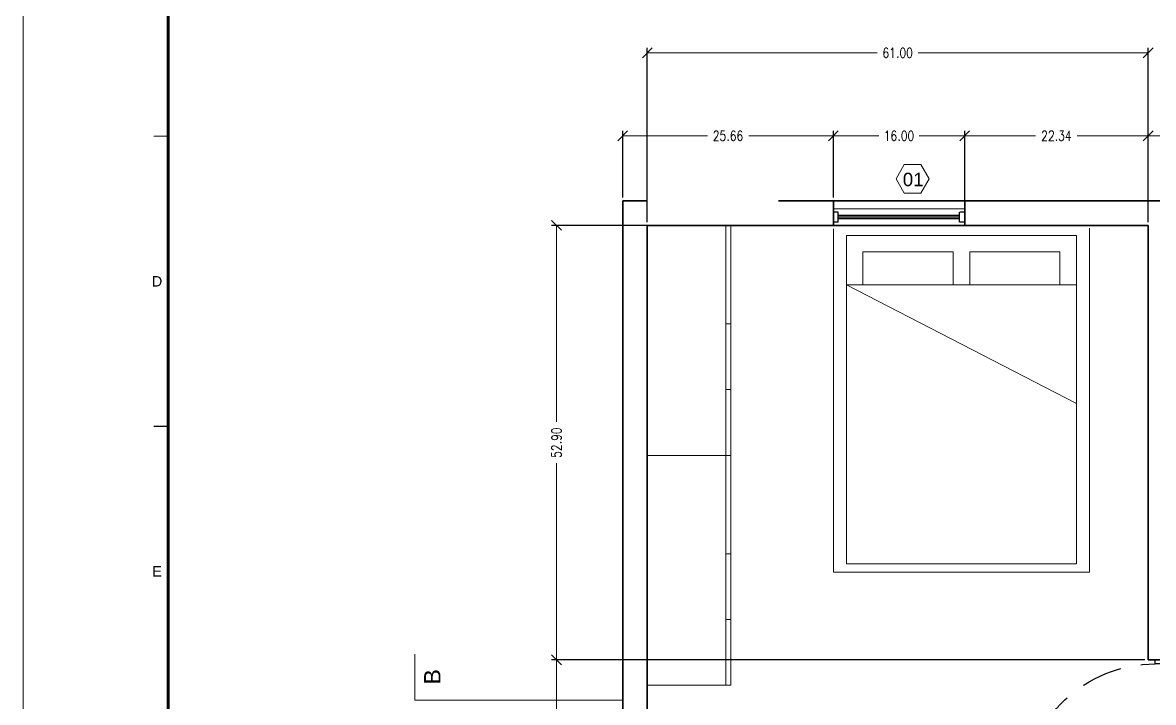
# Paper-space layout 'A000' of a CAD drawing. Header units: metres, sheet in millimetres. Extents: x -6 to 588, y -18 to 402.
# Drawn here: x -5.9 to 131.9, y 202.9 to 285.6 of the extents above; entities that cross this region are included whole.
import ezdxf
from ezdxf.enums import TextEntityAlignment as Align

# ---------------------------------------------------------------- set-up
doc = ezdxf.new("R2010")
doc.units = ezdxf.units.M
doc.header["$MEASUREMENT"] = 0
doc.linetypes.add('HIDDEN', pattern=[0.375, 0.25, -0.125])
doc.layers.get('DEFPOINTS').update_dxf_attribs({"color": 210})
for name, color, linetype, lineweight in [('A-ANNO-DIMS', 3, 'Continuous', 18), ('A-ANNO-SYMB', 3, 'Continuous', 18), ('A-ANNO-TEXT', 3, 'Continuous', 18), ('A-DOOR-FULL', 4, 'Continuous', 25), ('A-FURN', 8, 'Continuous', 18), ('A-GLAZ-FULL', 4, 'Continuous', 25), ('A-WALL-FULL-EXTR', 7, 'Continuous', 35), ('A-WALL-FULL-INTR', 7, 'Continuous', 35)]:
    doc.layers.add(name, color=color, linetype=linetype, lineweight=lineweight)
doc.layers.add('G-ANNO-NPLT', color=210, linetype='Continuous', plot=False)
doc.layers.add('G-ANNO-TEXT', color=3, linetype='Continuous')
doc.layers.add('G-ANNO-TTLB', color=3, linetype='Continuous')
doc.styles.add('ARIAL', font='arial.ttf')
doc.styles.add('E-ROMANS', font='romans.shx', dxfattribs={"width": 0.8})
doc.styles.get("Standard").update_dxf_attribs({"font": 'arial.ttf'})
doc.dimstyles.new('E-0100_ARW_18', dxfattribs={"dimscale": 0.001, "dimtxt": 180, "dimasz": 180, "dimexe": 90, "dimexo": 60, "dimgap": 90, "dimtad": 0, "dimzin": 0, "dimdsep": 46, "dimtxsty": 'E-ROMANS', "dimblk": 'OPEN90', "dimcen": 90, "dimclrd": 256, "dimclre": 256, "dimclrt": 256, "dimadec": 0, "dimazin": 0, "dimtfac": 1, "dimtmove": 1, "dimatfit": 3, "dimldrblk": 'OPEN90', "dimfxl": 1, "dimtfill": 1, "dimtolj": 1, "dimtzin": 0, "dimarcsym": 0})

# ---------------------------------------------------------------- blocks, each defined once
blk = doc.blocks.new('A1_GRID_LAYOUT')
at = {"layer": 'G-ANNO-NPLT', "const_width": 0.18}
blk.add_lwpolyline([(0, 0), (0, 594)], dxfattribs=at)
at = {"layer": 'G-ANNO-TTLB', "const_width": 0.5, "flags": 128}
blk.add_lwpolyline([(25, 584), (25, 10), (831, 10), (831, 584)], close=True, dxfattribs=at)
at = {"layer": 'G-ANNO-TTLB', "const_width": 0.18, "flags": 128}
for points in [[(25, 410), (22.5, 410)], [(25, 360), (22.5, 360)]]:
    blk.add_lwpolyline(points, dxfattribs=at)
at = {"layer": 'G-ANNO-TEXT', "style": 'ARIAL'}
for s, p in [('D', (23.09, 385)), ('E', (23.09, 335))]:
    blk.add_text(s, height=1.8, dxfattribs=at).set_placement(p, align=Align.MIDDLE_CENTER)
blk = doc.blocks.new('DOOR-80')
for points in [[(-0.07, 0.89), (-0.07, 0.09), (-0.025, 0.09), (-0.025, 0.89), (-0.07, 0.89)], [(-0.825, 0.09), (-0.85, 0.09), (-0.85, 0), (-0.805, 0), (-0.805, 0.045), (-0.825, 0.045), (-0.825, 0.09)], [(-0.025, 0.09), (0, 0.09), (0, 0), (-0.045, 0), (-0.045, 0.045), (-0.025, 0.045), (-0.025, 0.09)]]:
    blk.add_lwpolyline(points)
at = {"linetype": 'HIDDEN'}
blk.add_arc((-0.0227, 0.0891), 0.8023, 93.38109, 179.93414, dxfattribs=at)
blk = doc.blocks.new('_Oblique')
at = {"color": 0, "linetype": 'ByBlock', "lineweight": -2}
blk.add_line((-0.5, -0.5), (0.5, 0.5), dxfattribs=at)
blk = doc.blocks.new('*D56')
at = {"layer": 'A-ANNO-DIMS', "transparency": 16777216}
for p, q in [((132.74, 271.85), (133.37, 273.95)), ((133.37, 273.95), (134.57, 273.95)), ((134.24, 271.85), (131.24, 271.85))]:
    blk.add_line(p, q, dxfattribs=at)
at = {"layer": 'A-ANNO-DIMS', "lineweight": -2, "transparency": 16777216}
for p, q in [((131.24, 261.34), (131.24, 272.45)), ((134.24, 261.34), (134.24, 272.45))]:
    blk.add_line(p, q, dxfattribs=at)
at = {"layer": 'DEFPOINTS', "color": 0, "transparency": 16777216}
for p in [(131.24, 271.85), (131.24, 260.94), (134.24, 260.94)]:
    blk.add_point(p, dxfattribs=at)
at = {"layer": 'A-ANNO-DIMS', "transparency": 16777216, "xscale": 1.2, "yscale": 1.2, "zscale": 1.2, "rotation": 180}
blk.add_blockref('_Oblique', (131.24, 271.85), dxfattribs=at)
at = {"layer": 'A-ANNO-DIMS', "transparency": 16777216, "insert": (136.63, 273.95), "char_height": 1.2, "attachment_point": 5, "style": 'E-ROMANS', "bg_fill": 3, "box_fill_scale": 1.25, "bg_fill_color": 256, "bg_fill_true_color": 13158600, "bg_fill_transparency": 0}
blk.add_mtext('\\A1;3.00', dxfattribs=at)
at = {"layer": 'A-ANNO-DIMS', "transparency": 16777216, "xscale": 1.2, "yscale": 1.2, "zscale": 1.2}
blk.add_blockref('_Oblique', (134.24, 271.85), dxfattribs=at)
blk = doc.blocks.new('_Open90')
at = {"color": 0, "linetype": 'ByBlock', "lineweight": -2}
for p, q in [((0, 0), (-1, 0)), ((-0.5, 0.5), (0, 0)), ((0, 0), (-0.5, -0.5))]:
    blk.add_line(p, q, dxfattribs=at)
blk = doc.blocks.new('*D57')
at = {"layer": 'A-ANNO-DIMS', "lineweight": -2, "transparency": 16777216}
for p, q in [((108.9, 261.34), (108.9, 272.45)), ((131.24, 261.34), (131.24, 272.45))]:
    blk.add_line(p, q, dxfattribs=at)
at = {"layer": 'A-ANNO-DIMS', "transparency": 16777216}
for p, q in [((108.9, 271.85), (117.53, 271.85)), ((131.24, 271.85), (122.61, 271.85))]:
    blk.add_line(p, q, dxfattribs=at)
at = {"layer": 'DEFPOINTS', "color": 0, "transparency": 16777216}
for p in [(108.9, 271.85), (108.9, 260.94), (131.24, 260.94)]:
    blk.add_point(p, dxfattribs=at)
at = {"layer": 'A-ANNO-DIMS', "transparency": 16777216, "xscale": 1.2, "yscale": 1.2, "zscale": 1.2, "rotation": 180}
blk.add_blockref('_Oblique', (108.9, 271.85), dxfattribs=at)
at = {"layer": 'A-ANNO-DIMS', "transparency": 16777216, "xscale": 1.2, "yscale": 1.2, "zscale": 1.2}
blk.add_blockref('_Oblique', (131.24, 271.85), dxfattribs=at)
at = {"layer": 'A-ANNO-DIMS', "transparency": 16777216, "insert": (120.07, 271.85), "char_height": 1.2, "attachment_point": 5, "style": 'E-ROMANS', "bg_fill": 3, "box_fill_scale": 1.25, "bg_fill_color": 256, "bg_fill_true_color": 13158600, "bg_fill_transparency": 0}
blk.add_mtext('\\A1;22.34', dxfattribs=at)
blk = doc.blocks.new('*D58')
at = {"layer": 'A-ANNO-DIMS', "lineweight": -2, "transparency": 16777216}
for p, q in [((92.9, 264.34), (92.9, 272.45)), ((108.9, 264.34), (108.9, 272.45))]:
    blk.add_line(p, q, dxfattribs=at)
at = {"layer": 'A-ANNO-DIMS', "transparency": 16777216}
for p, q in [((92.9, 271.85), (98.45, 271.85)), ((108.9, 271.85), (103.35, 271.85))]:
    blk.add_line(p, q, dxfattribs=at)
at = {"layer": 'DEFPOINTS', "color": 0, "transparency": 16777216}
for p in [(92.9, 271.85), (92.9, 263.94), (108.9, 263.94)]:
    blk.add_point(p, dxfattribs=at)
at = {"layer": 'A-ANNO-DIMS', "transparency": 16777216, "xscale": 1.2, "yscale": 1.2, "zscale": 1.2, "rotation": 180}
blk.add_blockref('_Oblique', (92.9, 271.85), dxfattribs=at)
at = {"layer": 'A-ANNO-DIMS', "transparency": 16777216, "xscale": 1.2, "yscale": 1.2, "zscale": 1.2}
blk.add_blockref('_Oblique', (108.9, 271.85), dxfattribs=at)
at = {"layer": 'A-ANNO-DIMS', "transparency": 16777216, "insert": (100.9, 271.85), "char_height": 1.2, "attachment_point": 5, "style": 'E-ROMANS', "bg_fill": 3, "box_fill_scale": 1.25, "bg_fill_color": 256, "bg_fill_true_color": 13158600, "bg_fill_transparency": 0}
blk.add_mtext('\\A1;16.00', dxfattribs=at)
blk = doc.blocks.new('*D59')
at = {"layer": 'A-ANNO-DIMS', "lineweight": -2, "transparency": 16777216}
for p, q in [((67.24, 264.34), (67.24, 272.45)), ((92.9, 264.34), (92.9, 272.45))]:
    blk.add_line(p, q, dxfattribs=at)
at = {"layer": 'A-ANNO-DIMS', "transparency": 16777216}
for p, q in [((67.24, 271.85), (77.55, 271.85)), ((92.9, 271.85), (82.59, 271.85))]:
    blk.add_line(p, q, dxfattribs=at)
at = {"layer": 'DEFPOINTS', "color": 0, "transparency": 16777216}
for p in [(67.24, 271.85), (67.24, 263.94), (92.9, 263.94)]:
    blk.add_point(p, dxfattribs=at)
at = {"layer": 'A-ANNO-DIMS', "transparency": 16777216, "xscale": 1.2, "yscale": 1.2, "zscale": 1.2, "rotation": 180}
blk.add_blockref('_Oblique', (67.24, 271.85), dxfattribs=at)
at = {"layer": 'A-ANNO-DIMS', "transparency": 16777216, "xscale": 1.2, "yscale": 1.2, "zscale": 1.2}
blk.add_blockref('_Oblique', (92.9, 271.85), dxfattribs=at)
at = {"layer": 'A-ANNO-DIMS', "transparency": 16777216, "insert": (80.07, 271.85), "char_height": 1.2, "attachment_point": 5, "style": 'E-ROMANS', "bg_fill": 3, "box_fill_scale": 1.25, "bg_fill_color": 256, "bg_fill_true_color": 13158600, "bg_fill_transparency": 0}
blk.add_mtext('\\A1;25.66', dxfattribs=at)
blk = doc.blocks.new('*D60')
at = {"layer": 'A-ANNO-DIMS', "lineweight": -2, "transparency": 16777216}
for p, q in [((70.24, 261.34), (70.24, 282.55)), ((131.24, 261.34), (131.24, 282.55))]:
    blk.add_line(p, q, dxfattribs=at)
at = {"layer": 'A-ANNO-DIMS', "transparency": 16777216}
for p, q in [((70.24, 281.95), (98.24, 281.95)), ((131.24, 281.95), (103.24, 281.95))]:
    blk.add_line(p, q, dxfattribs=at)
at = {"layer": 'DEFPOINTS', "color": 0, "transparency": 16777216}
for p in [(70.24, 281.95), (70.24, 260.94), (131.24, 260.94)]:
    blk.add_point(p, dxfattribs=at)
at = {"layer": 'A-ANNO-DIMS', "transparency": 16777216, "xscale": 1.2, "yscale": 1.2, "zscale": 1.2, "rotation": 180}
blk.add_blockref('_Oblique', (70.24, 281.95), dxfattribs=at)
at = {"layer": 'A-ANNO-DIMS', "transparency": 16777216, "xscale": 1.2, "yscale": 1.2, "zscale": 1.2}
blk.add_blockref('_Oblique', (131.24, 281.95), dxfattribs=at)
at = {"layer": 'A-ANNO-DIMS', "transparency": 16777216, "insert": (100.74, 281.95), "char_height": 1.2, "attachment_point": 5, "style": 'E-ROMANS', "bg_fill": 3, "box_fill_scale": 1.25, "bg_fill_color": 256, "bg_fill_true_color": 13158600, "bg_fill_transparency": 0}
blk.add_mtext('\\A1;61.00', dxfattribs=at)
blk = doc.blocks.new('*D64')
at = {"layer": 'A-ANNO-DIMS', "lineweight": -2, "transparency": 16777216}
for p, q in [((130.84, 260.94), (58.58, 260.94)), ((130.84, 208.04), (58.58, 208.04))]:
    blk.add_line(p, q, dxfattribs=at)
at = {"layer": 'A-ANNO-DIMS', "transparency": 16777216}
for p, q in [((59.18, 260.94), (59.18, 237.01)), ((59.18, 208.04), (59.18, 231.97))]:
    blk.add_line(p, q, dxfattribs=at)
at = {"layer": 'DEFPOINTS', "color": 0, "transparency": 16777216}
for p in [(131.24, 260.94), (59.18, 208.04), (131.24, 208.04)]:
    blk.add_point(p, dxfattribs=at)
at = {"layer": 'A-ANNO-DIMS', "transparency": 16777216, "xscale": 1.2, "yscale": 1.2, "zscale": 1.2}
for p, rotation in [((59.18, 260.94), 90), ((59.18, 208.04), 270)]:
    blk.add_blockref('_Oblique', p, dxfattribs=dict(at, rotation=rotation))
at = {"layer": 'A-ANNO-DIMS', "transparency": 16777216, "insert": (59.18, 234.49), "char_height": 1.2, "attachment_point": 5, "rotation": 90, "style": 'E-ROMANS', "bg_fill": 3, "box_fill_scale": 1.25, "bg_fill_color": 256, "bg_fill_true_color": 13158600, "bg_fill_transparency": 0}
blk.add_mtext('\\A1;52.90', dxfattribs=at)
blk = doc.blocks.new('*D65')
at = {"layer": 'A-ANNO-DIMS', "lineweight": -2, "transparency": 16777216}
for p, q in [((130.84, 208.04), (58.58, 208.04)), ((130.84, 191.04), (58.58, 191.04))]:
    blk.add_line(p, q, dxfattribs=at)
at = {"layer": 'A-ANNO-DIMS', "transparency": 16777216}
for p, q in [((59.18, 208.04), (59.18, 201.99)), ((59.18, 191.04), (59.18, 197.09))]:
    blk.add_line(p, q, dxfattribs=at)
at = {"layer": 'DEFPOINTS', "color": 0, "transparency": 16777216}
for p in [(131.24, 208.04), (59.18, 191.04), (131.24, 191.04)]:
    blk.add_point(p, dxfattribs=at)
at = {"layer": 'A-ANNO-DIMS', "transparency": 16777216, "xscale": 1.2, "yscale": 1.2, "zscale": 1.2}
for p, rotation in [((59.18, 208.04), 90), ((59.18, 191.04), 270)]:
    blk.add_blockref('_Oblique', p, dxfattribs=dict(at, rotation=rotation))
at = {"layer": 'A-ANNO-DIMS', "transparency": 16777216, "insert": (59.18, 199.54), "char_height": 1.2, "attachment_point": 5, "rotation": 90, "style": 'E-ROMANS', "bg_fill": 3, "box_fill_scale": 1.25, "bg_fill_color": 256, "bg_fill_true_color": 13158600, "bg_fill_transparency": 0}
blk.add_mtext('\\A1;17.00', dxfattribs=at)

psp = doc.layouts.new('A000')

# ---------------------------------------------------------------- linework, layer by layer
at = {"layer": 'A-ANNO-TEXT'}
for p, q in [((41.92, 208.516), (41.92, 208.716)), ((41.92, 208.116), (41.92, 208.516)), ((41.92, 207.116), (41.92, 208.116)), ((41.92, 207.116), (41.92, 203.116)), ((41.92, 203.116), (45.92, 203.116)), ((45.92, 203.116), (67.238, 203.116))]:
    psp.add_line(p, q, dxfattribs=at)
at = {"layer": 'A-FURN'}
for p, q in [((108.899, 262.941), (92.899, 262.941)), ((108.899, 262.941), (92.899, 262.941)), ((79.821, 260.941), (79.821, 232.941)), ((80.421, 260.941), (80.421, 232.941)), ((92.906, 218.72), (92.906, 260.52)), ((124.106, 218.72), (124.106, 260.588)), ((131.238, 220.941), (131.238, 260.941)), ((94.506, 259.72), (94.506, 219.72)), ((122.506, 259.72), (94.506, 259.72)), ((122.506, 219.72), (122.506, 259.72)), ((96.506, 253.719), (96.506, 257.719)), ((96.506, 257.719), (107.506, 257.719)), ((107.506, 257.719), (107.506, 253.719)), ((120.506, 257.719), (109.506, 257.719)), ((109.506, 257.719), (109.506, 253.719)), ((120.506, 253.719), (120.506, 257.719)), ((94.506, 253.719), (122.506, 253.719)), ((94.506, 253.719), (122.506, 239.249)), ((80.421, 248.941), (79.821, 248.941)), ((80.421, 240.941), (79.821, 240.941)), ((80.421, 232.941), (70.221, 232.941)), ((70.221, 232.941), (80.421, 232.941)), ((79.821, 232.941), (79.821, 204.941)), ((80.421, 232.941), (80.421, 204.941)), ((80.421, 220.941), (79.821, 220.941)), ((94.506, 219.72), (122.506, 219.72)), ((124.106, 218.72), (92.906, 218.72)), ((80.421, 212.941), (79.821, 212.941)), ((80.421, 204.941), (70.221, 204.941))]:
    psp.add_line(p, q, dxfattribs=at)
at = {"layer": 'A-GLAZ-FULL'}
for p, q in [((93.499, 262.541), (92.899, 262.541)), ((93.499, 262.541), (92.899, 262.541)), ((93.499, 261.341), (93.499, 262.541)), ((108.299, 262.141), (93.499, 262.141)), ((108.299, 262.141), (93.499, 262.141)), ((108.299, 261.941), (93.499, 261.941)), ((108.299, 261.941), (93.499, 261.941)), ((108.299, 261.741), (93.499, 261.741)), ((108.299, 261.741), (93.499, 261.741)), ((108.279, 261.341), (108.279, 262.541)), ((108.899, 262.541), (108.299, 262.541)), ((108.899, 262.541), (108.299, 262.541)), ((93.499, 261.341), (92.899, 261.341)), ((93.499, 261.341), (92.899, 261.341)), ((108.899, 261.341), (108.299, 261.341)), ((108.899, 261.341), (108.299, 261.341))]:
    psp.add_line(p, q, dxfattribs=at)
at = {"layer": 'A-WALL-FULL-EXTR'}
for p, q in [((67.238, 143.941), (67.238, 263.941)), ((108.899, 260.941), (108.899, 263.941)), ((70.238, 188.76), (70.238, 260.941)), ((131.238, 260.941), (70.238, 260.941)), ((86.238, 260.941), (70.238, 260.941)), ((131.238, 260.941), (115.238, 260.941)), ((131.238, 208.041), (131.238, 260.941))]:
    psp.add_line(p, q, dxfattribs=at)
psp.add_lwpolyline([(163.238, 263.941), (102.238, 263.941)], dxfattribs=at)
at = {"layer": 'A-WALL-FULL-INTR'}
for p, q in [((67.238, 263.941), (70.238, 263.941)), ((102.238, 263.941), (86.238, 263.941)), ((92.899, 263.941), (92.899, 260.941)), ((134.238, 208.041), (131.238, 208.041))]:
    psp.add_line(p, q, dxfattribs=at)

# ---------------------------------------------------------------- block references
at = {"xscale": 0.7063020214030911, "yscale": 0.7063020214030911, "zscale": 0.7063020214030911}
psp.add_blockref('A1_GRID_LAYOUT', (-5.794, -17.793), dxfattribs=at)
at = {"layer": 'A-DOOR-FULL', "xscale": -20.00000000000038, "yscale": 20.00000000000038, "zscale": 20.00000000000038, "rotation": 90}
psp.add_blockref('DOOR-80', (133.901, 191.041), dxfattribs=at)

# ---------------------------------------------------------------- texts
at = {"layer": 'A-ANNO-TEXT', "insert": (43.043, 205.045), "char_height": 2, "attachment_point": 1, "rotation": 90}
psp.add_mtext_dynamic_manual_height_columns('B', width=0.51526, gutter_width=12.5, heights=[0], dxfattribs=at)

# ---------------------------------------------------------------- next in the draw order: dimensions: what is measured, and where the dimension line sits
at = {"layer": 'A-ANNO-DIMS'}
dim = psp.add_linear_dim(base=(131.238, 271.845), p1=(134.238, 260.941), p2=(131.238, 260.941), dimstyle='E-0100_ARW_18', override={"dimscale": 0.01, "dimtxt": 120, "dimasz": 120, "dimexe": 60, "dimexo": 40, "dimgap": 60, "dimblk": 'Oblique', "dimcen": 60, "dimlwd": 65535}, dxfattribs=at)
dim.commit()
dim.dimension.update_dxf_attribs({"geometry": '*D56', "text_midpoint": (135.168, 273.945)})

# ---------------------------------------------------------------- next in the draw order: dimensions: what is measured, and where the dimension line sits
dim = psp.add_linear_dim(base=(108.899, 271.845), p1=(131.238, 260.941), p2=(108.899, 260.941), dimstyle='E-0100_ARW_18', override={"dimscale": 0.01, "dimtxt": 120, "dimasz": 120, "dimexe": 60, "dimexo": 40, "dimgap": 60, "dimblk": 'Oblique', "dimcen": 60, "dimlwd": 65535}, dxfattribs=at)
dim.commit()
dim.dimension.update_dxf_attribs({"geometry": '*D57', "text_midpoint": (120.068, 271.845)})

# ---------------------------------------------------------------- next in the draw order: dimensions: what is measured, and where the dimension line sits
dim = psp.add_linear_dim(base=(92.899, 271.845), p1=(108.899, 263.941), p2=(92.899, 263.941), dimstyle='E-0100_ARW_18', override={"dimscale": 0.01, "dimtxt": 120, "dimasz": 120, "dimexe": 60, "dimexo": 40, "dimgap": 60, "dimblk": 'Oblique', "dimcen": 60, "dimlwd": 65535}, dxfattribs=at)
dim.commit()
dim.dimension.update_dxf_attribs({"geometry": '*D58', "text_midpoint": (100.899, 271.845)})

# ---------------------------------------------------------------- next in the draw order: dimensions: what is measured, and where the dimension line sits
dim = psp.add_linear_dim(base=(67.238, 271.845), p1=(92.899, 263.941), p2=(67.238, 263.941), dimstyle='E-0100_ARW_18', override={"dimscale": 0.01, "dimtxt": 120, "dimasz": 120, "dimexe": 60, "dimexo": 40, "dimgap": 60, "dimblk": 'Oblique', "dimcen": 60, "dimlwd": 65535}, dxfattribs=at)
dim.commit()
dim.dimension.update_dxf_attribs({"geometry": '*D59', "text_midpoint": (80.068, 271.845)})

# ---------------------------------------------------------------- next in the draw order: dimensions: what is measured, and where the dimension line sits
dim = psp.add_linear_dim(base=(70.238, 281.953), p1=(131.238, 260.941), p2=(70.238, 260.941), dimstyle='E-0100_ARW_18', override={"dimscale": 0.01, "dimtxt": 120, "dimasz": 120, "dimexe": 60, "dimexo": 40, "dimgap": 60, "dimblk": 'Oblique', "dimcen": 60, "dimlwd": 65535}, dxfattribs=at)
dim.commit()
dim.dimension.update_dxf_attribs({"geometry": '*D60', "text_midpoint": (100.738, 281.953)})

# ---------------------------------------------------------------- next in the draw order: linework, layer by layer
at = {"layer": 'A-ANNO-SYMB', "color": 7}
psp.add_lwpolyline([(104.577, 266.597), (103.567, 268.347), (101.545, 268.347), (100.535, 266.597), (101.545, 264.846), (103.567, 264.846)], close=True, dxfattribs=at)

# ---------------------------------------------------------------- next in the draw order: texts
at = {"layer": 'A-ANNO-SYMB', "color": 7, "style": 'ARIAL'}
psp.add_text('01', height=1.6321, rotation=359.83263, dxfattribs=at).set_placement((101.354, 265.719))

# ---------------------------------------------------------------- next in the draw order: dimensions: what is measured, and where the dimension line sits
at = {"layer": 'A-ANNO-DIMS'}
dim = psp.add_linear_dim(base=(59.176, 208.041), p1=(131.238, 260.941), p2=(131.238, 208.041), angle=90, dimstyle='E-0100_ARW_18', override={"dimscale": 0.01, "dimtxt": 120, "dimasz": 120, "dimexe": 60, "dimexo": 40, "dimgap": 60, "dimblk": 'Oblique', "dimcen": 60, "dimlwd": 65535}, dxfattribs=at)
dim.commit()
dim.dimension.update_dxf_attribs({"geometry": '*D64', "text_midpoint": (59.176, 234.491)})

# ---------------------------------------------------------------- next in the draw order: dimensions: what is measured, and where the dimension line sits
dim = psp.add_linear_dim(base=(59.176, 191.041), p1=(131.238, 208.041), p2=(131.238, 191.041), angle=90, dimstyle='E-0100_ARW_18', override={"dimscale": 0.01, "dimtxt": 120, "dimasz": 120, "dimexe": 60, "dimexo": 40, "dimgap": 60, "dimblk": 'Oblique', "dimcen": 60, "dimlwd": 65535}, dxfattribs=at)
dim.commit()
dim.dimension.update_dxf_attribs({"geometry": '*D65', "text_midpoint": (59.176, 199.541)})

doc.saveas('drawing.dxf')
